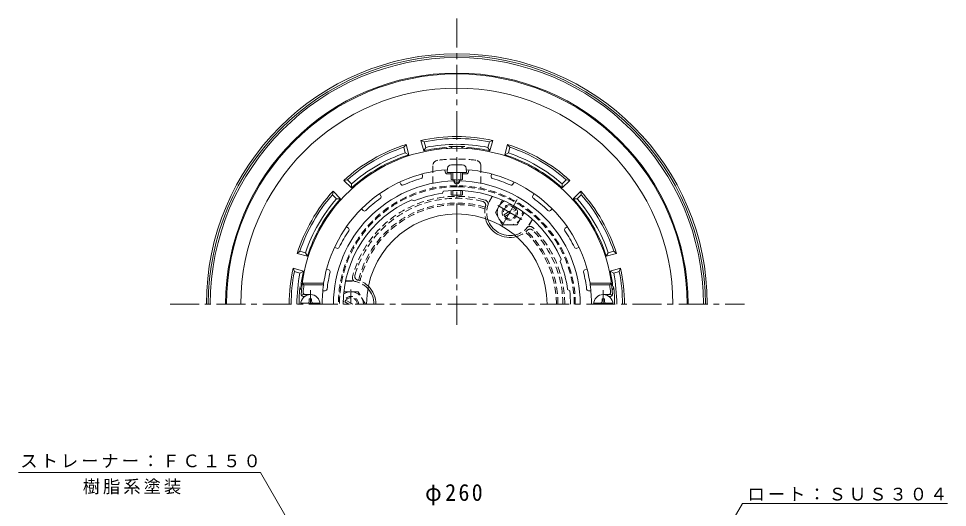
# Model space of a CAD drawing. Units: millimetres, scale not verified. Extents: x -292 to 227, y -347 to 411.
# Drawn here: x -270.6 to 211.6, y 157 to 410.8 of the extents above; entities that cross this region are included whole.
import ezdxf

# ---------------------------------------------------------------- set-up
doc = ezdxf.new("R2010")
doc.units = ezdxf.units.MM
doc.header["$LTSCALE"] = 3
for name, pattern in [('CHAIN1', [8, 5, -1, 1, -1]), ('CHAIN2', [12, 9, -1, 1, -1]), ('DASHED1', [1.8, 1.2, -0.6]), ('DOUBLE_CHAIN1', [8.8, 5, -1, 0.6, -0.6, 0.6, -1])]:
    doc.linetypes.add(name, pattern=pattern)
for name, color, linetype, lineweight in [('0-0_通り芯', 3, 'Continuous', 9), ('0-1_躯体', 2, 'Continuous', 9), ('0-2_仕上', 6, 'Continuous', 9), ('0-4_その他', 7, 'Continuous', 9), ('0-5_寸法', 7, 'Continuous', 9), ('0-6_ハッチ', 2, 'DOUBLE_CHAIN1', 9)]:
    doc.layers.add(name, color=color, linetype=linetype, lineweight=lineweight)
doc.styles.add('ＭＳ ゴシック', font='')
doc.styles.get('ＭＳ ゴシック').set_extended_font_data('MS Gothic')

msp = doc.modelspace()

# ---------------------------------------------------------------- linework, layer by layer
at = {"layer": '0-0_通り芯', "linetype": 'CHAIN1'}
for p, q in [((-43.073, 410.817), (-43.073, 249.455)), ((-191.829, 262.547), (106.216, 262.547))]:
    msp.add_line(p, q, dxfattribs=at)
at = {"layer": '0-0_通り芯'}
for radius, start, end in [(130, 0.00005, 179.99995), (129, 0, 179.99994), (128, 0, 180)]:
    msp.add_arc((-43.073, 262.547), radius, start, end, dxfattribs=at)
at = {"layer": '0-0_通り芯', "linetype": 'DASHED1'}
for radius, start, end in [(52.5, 73.63478, 166.3652), (51.688, 73.54028, 166.45981), (51.688, 0, 46.45966), (52.5, 0, 46.36526)]:
    msp.add_arc((-43.073, 262.547), radius, start, end, dxfattribs=at)
at = {"layer": '0-1_躯体'}
for p, q in [((-61.703, 347.529), (-59.973, 346.87)), ((-60.278, 342.21), (-61.703, 347.529)), ((-26.173, 346.87), (-24.443, 347.529)), ((-25.868, 342.21), (-24.443, 347.529)), ((-70.599, 344.023), (-69.43, 345.458)), ((-69.82, 341.119), (-70.599, 344.023)), ((-68.005, 340.14), (-69.43, 345.458)), ((-59.195, 343.966), (-60.278, 342.21)), ((-59.195, 343.966), (-59.973, 346.87)), ((-26.951, 343.966), (-26.173, 346.87)), ((-26.951, 343.966), (-25.868, 342.21)), ((-18.141, 340.14), (-16.716, 345.458)), ((-16.716, 345.458), (-15.548, 344.023)), ((-16.326, 341.119), (-15.548, 344.023)), ((-69.82, 341.119), (-68.005, 340.14)), ((-16.326, 341.119), (-18.141, 340.14)), ((-101.698, 326.829), (-99.871, 327.123)), ((-97.804, 322.935), (-101.698, 326.829)), ((-97.745, 324.997), (-99.871, 327.123)), ((-97.745, 324.997), (-97.804, 322.935)), ((11.599, 324.997), (13.725, 327.123)), ((11.599, 324.997), (11.658, 322.935)), ((11.658, 322.935), (15.552, 326.829)), ((13.725, 327.123), (15.552, 326.829)), ((-107.649, 319.344), (-107.355, 321.172)), ((-105.523, 317.219), (-107.649, 319.344)), ((-103.461, 317.278), (-107.355, 321.172)), ((17.315, 317.278), (21.209, 321.172)), ((19.377, 317.219), (21.503, 319.344)), ((21.209, 321.172), (21.503, 319.344)), ((-105.523, 317.219), (-103.461, 317.278)), ((19.377, 317.219), (17.315, 317.278)), ((-125.985, 288.904), (-124.549, 290.072)), ((-121.645, 289.294), (-124.549, 290.072)), ((-121.645, 289.294), (-120.666, 287.479)), ((35.499, 289.294), (34.52, 287.479)), ((35.499, 289.294), (38.403, 290.072)), ((38.403, 290.072), (39.838, 288.904)), ((-120.666, 287.479), (-125.985, 288.904)), ((34.52, 287.479), (39.838, 288.904)), ((-128.055, 281.177), (-127.396, 279.447)), ((41.909, 281.177), (41.25, 279.447)), ((-124.492, 278.669), (-127.396, 279.447)), ((38.346, 278.669), (41.25, 279.447))]:
    msp.add_line(p, q, dxfattribs=at)
at = {"layer": '0-1_躯体', "linetype": 'DASHED1'}
for p, q in [((-24.688, 318.609), (-26.855, 314.855)), ((-24.494, 318.545), (-26.624, 314.855)), ((-3.867, 306.636), (-5.998, 302.946)), ((-3.714, 306.5), (-5.882, 302.746)), ((-100.859, 274.456), (-96.598, 274.456)), ((-100.817, 274.656), (-96.482, 274.656))]:
    msp.add_line(p, q, dxfattribs=at)
at = {"layer": '0-1_躯体', "color": 4, "linetype": 'DASHED1'}
for p, q in [((-23.076, 310.183), (-19.382, 316.581)), ((-23.076, 310.183), (-19.32, 303.678)), ((-18.669, 308.968), (-12.978, 312.254)), ((-18.169, 308.102), (-12.478, 311.388)), ((-11.82, 303.678), (-8.123, 310.081)), ((-19.32, 303.678), (-11.82, 303.678)), ((-99.073, 262.547), (-101.169, 263.757)), ((-97.073, 262.547), (-100.669, 264.623)), ((-90.573, 262.547), (-90.57, 262.552))]:
    msp.add_line(p, q, dxfattribs=at)
at = {"layer": '0-1_躯体', "color": 4, "linetype": 'CHAIN2'}
for p, q in [((-15.573, 310.178), (-21.776, 313.759)), ((-11.697, 316.891), (-19.676, 303.071)), ((-15.573, 310.178), (-9.37, 306.597)), ((-98.073, 262.547), (-98.073, 270.246))]:
    msp.add_line(p, q, dxfattribs=at)
at = {"layer": '0-1_躯体'}
for points in [[(-124.492, 278.669), (-122.736, 279.752), (-128.055, 281.177)], [(38.346, 278.669), (36.59, 279.752), (41.909, 281.177)]]:
    msp.add_lwpolyline(points, dxfattribs=at)
at = {"layer": '0-1_躯体', "color": 4, "linetype": 'DASHED1'}
msp.add_lwpolyline([(-90.57, 262.552), (-94.32, 269.047), (-101.714, 269.047)], dxfattribs=at)
for radius in [4, 3.324]:
    msp.add_circle((-15.573, 310.178), radius, dxfattribs=at)
at = {"layer": '0-1_躯体'}
for centre, radius, start, end in [((-43.073, 262.547), 120, 0, 180), ((-43.073, 262.547), 119.5, 0, 180), ((-43.073, 262.547), 112.141, 0, 180), ((-43.073, 262.547), 87, 77.63522, 102.36479), ((-43.073, 262.547), 86, 78.66678, 101.33324), ((-43.073, 262.547), 87, 107.63522, 132.36479), ((-43.073, 262.547), 86, 108.66678, 131.33324), ((-43.073, 262.547), 81.5, 94.32689, 102.18681), ((-43.073, 262.547), 83, 78.7995, 101.20052), ((-49.071, 341.82), 2, 52.44489, 94.32704), ((-43.073, 262.547), 81.898, 87.13037, 92.86963), ((-47.073, 342.345), 2, 35.69536, 92.86946), ((-39.073, 342.345), 2, 87.13054, 144.30464), ((-37.075, 341.82), 2, 85.67296, 127.5563), ((-43.073, 262.547), 81.5, 77.81322, 85.67311), ((-43.073, 262.547), 87, 47.63522, 72.36479), ((-43.073, 262.547), 86, 48.66678, 71.33324), ((-43.073, 262.547), 81.5, 107.81322, 132.18681), ((-43.073, 262.547), 83, 108.7995, 131.20052), ((-43.073, 262.547), 81.5, 47.81322, 72.18681), ((-43.073, 262.547), 83, 48.7995, 71.20052), ((-43.073, 262.547), 87, 137.63522, 162.36479), ((-43.073, 262.547), 86, 138.66678, 161.33324), ((-43.073, 262.547), 87, 17.63522, 42.36479), ((-43.073, 262.547), 86, 18.66678, 41.33324), ((-43.073, 262.547), 83, 138.7995, 161.20052), ((-43.073, 262.547), 81.5, 137.81322, 162.18681), ((-43.073, 262.547), 81.5, 17.81322, 42.18681), ((-43.073, 262.547), 83, 18.7995, 41.20052), ((-15.573, 310.178), 13, 194.35349, 285.64656), ((-15.573, 310.178), 12, 197.59535, 239.99998), ((-15.573, 310.178), 12, 239.99998, 282.40465), ((-43.073, 262.547), 87, 167.63521, 180), ((-43.073, 262.547), 81.5, 167.81319, 172.77383), ((-43.073, 262.547), 81.5, 7.22617, 12.18681), ((-43.073, 262.547), 87, 0, 12.36479), ((-43.073, 262.547), 86, 168.66676, 180), ((-43.073, 262.547), 83, 168.79948, 180), ((-43.073, 262.547), 83, 0, 11.20052), ((-43.073, 262.547), 86, 0, 11.33324), ((-43.073, 262.547), 81.904, 173.53275, 180), ((-122.468, 271.547), 2, 173.53293, 230.89452), ((-121.942, 272.547), 2, 172.77402, 214.66063), ((-98.073, 262.547), 12, 359.99998, 42.40472), ((-98.073, 262.547), 13, 359.99992, 45.64665), ((35.795, 272.547), 2, 325.34143, 7.22598), ((36.322, 271.547), 2, 309.10509, 6.46707), ((-43.073, 262.547), 81.904, 0, 6.46725)]:
    msp.add_arc(centre, radius, start, end, dxfattribs=at)
at = {"layer": '0-1_躯体', "linetype": 'DASHED1'}
for centre, radius, start, end in [((-43.073, 262.547), 56, 74.72171, 165.27832), ((-43.073, 262.547), 55, 75.82645, 164.17365), ((-30.096, 313.933), 2, 345.50201, 75.82649), ((-15.573, 310.178), 13, 165.50197, 194.35344), ((-28.844, 314.638), 2, 6.20711, 74.72169), ((-15.573, 310.178), 12, 157.0641, 197.59535), ((-15.573, 310.178), 12, 282.40465, 322.9368), ((-15.573, 310.178), 13, 285.64656, 314.49786), ((-5.06, 299.479), 2, 44.17328, 134.49799), ((-5.075, 300.916), 2, 45.27824, 113.79039), ((-43.073, 262.547), 56, 0, 45.27832), ((-43.073, 262.547), 55, 0, 44.17358), ((-95.3, 276.27), 2, 165.27824, 233.79039), ((-94.064, 277.001), 2, 164.17328, 254.49799), ((-98.073, 262.547), 13, 45.64661, 74.49786), ((-98.073, 262.547), 12, 42.40472, 82.9368)]:
    msp.add_arc(centre, radius, start, end, dxfattribs=at)
at = {"layer": '0-1_躯体', "color": 4, "linetype": 'DASHED1'}
for centre, radius, start, end in [((-15.568, 310.175), 6.5, 114.63673, 5.35167), ((-98.073, 262.547), 4, 0, 180), ((-98.073, 262.552), 6.5, 359.95111, 125.35167), ((-98.073, 262.547), 3.324, 0, 180)]:
    msp.add_arc(centre, radius, start, end, dxfattribs=at)
at = {"layer": '0-2_仕上', "color": 4}
for p, q in [((-47.892, 333.051), (-48.073, 330.977)), ((-45.899, 334.877), (-40.247, 334.877)), ((-38.255, 333.051), (-38.073, 330.977)), ((-48.073, 330.977), (-38.073, 330.977)), ((-46.073, 330.977), (-46.073, 327.285)), ((-45.203, 330.977), (-45.203, 327.094)), ((-40.943, 330.977), (-40.943, 327.094)), ((-40.073, 330.977), (-40.073, 327.285)), ((-46.073, 321.471), (-46.073, 319.288)), ((-45.203, 321.508), (-45.203, 319.153)), ((-40.943, 321.508), (-40.943, 319.153)), ((-40.073, 321.471), (-40.073, 319.288)), ((-119.673, 265.297), (-118.473, 265.297)), ((-119.673, 264.147), (-119.673, 265.297)), ((-118.473, 264.147), (-118.473, 265.297)), ((32.327, 265.297), (33.527, 265.297)), ((32.327, 264.147), (32.327, 265.297)), ((33.527, 264.147), (33.527, 265.297)), ((-114.109, 263.147), (-124.037, 263.147)), ((37.891, 263.147), (27.963, 263.147))]:
    msp.add_line(p, q, dxfattribs=at)
at = {"layer": '0-2_仕上'}
for p, q in [((-61.092, 330.187), (-60.87, 328.929)), ((-49.274, 332.27), (-49.052, 331.012)), ((-36.873, 332.27), (-37.094, 331.012)), ((-25.055, 330.187), (-25.276, 328.929)), ((-72.747, 325.944), (-72.109, 324.838)), ((-44.572, 326.459), (-44.572, 327.05)), ((-41.574, 326.551), (-41.574, 327.05)), ((-13.399, 325.944), (-14.038, 324.838)), ((-83.14, 319.945), (-82.501, 318.839)), ((-49.974, 321.142), (-50.714, 320.041)), ((-3.006, 319.945), (-3.645, 318.839)), ((-66.394, 316.742), (-65.203, 316.158)), ((-92.642, 311.972), (-91.663, 311.151)), ((6.495, 311.972), (5.517, 311.151)), ((-100.356, 302.78), (-99.377, 301.959)), ((14.209, 302.78), (13.231, 301.959)), ((-106.557, 292.038), (-105.357, 291.601)), ((20.411, 292.038), (19.211, 291.601)), ((11.122, 285.868), (10.538, 284.676)), ((-110.661, 280.764), (-109.459, 280.326)), ((24.515, 280.764), (23.313, 280.326)), ((-123.323, 273.547), (-122.446, 272.547)), ((-123.323, 273.547), (-112.203, 273.547)), ((15.522, 269.447), (14.421, 270.188)), ((37.176, 273.547), (26.057, 273.547)), ((37.176, 273.547), (36.299, 272.547)), ((-122.578, 267.867), (-123.643, 266.86)), ((-122.917, 266.547), (-122.073, 266.547)), ((-121.845, 267.547), (-119.073, 267.547)), ((-112.629, 269.545), (-111.427, 269.545)), ((26.483, 269.545), (25.281, 269.545)), ((35.699, 267.547), (32.927, 267.547)), ((36.77, 266.547), (35.927, 266.547)), ((36.432, 267.867), (37.497, 266.86))]:
    msp.add_line(p, q, dxfattribs=at)
at = {"layer": '0-2_仕上', "color": 4, "linetype": 'CHAIN1'}
for p, q in [((-119.073, 262.547), (-119.073, 269.856)), ((32.927, 262.547), (32.927, 269.856))]:
    msp.add_line(p, q, dxfattribs=at)
at = {"layer": '0-2_仕上'}
for points in [[(-122.446, 272.547), (-112.261, 272.547), (-112.203, 273.547)], [(36.299, 272.547), (26.115, 272.547), (26.057, 273.547)]]:
    msp.add_lwpolyline(points, dxfattribs=at)
for centre, radius, start, end in [((-43.073, 262.547), 81, 3.58333, 176.41667), ((-43.073, 262.547), 70, 93.99553, 170.95892), ((-61.855, 328.755), 1, 285.83818, 10.00121), ((-48.067, 331.186), 1, 190.00073, 274.16229), ((-43.075, 262.545), 67.822, 92.534, 94.16219), ((-43.075, 262.545), 67.822, 85.8376, 87.46352), ((-43.073, 262.547), 70, 9.04109, 86.0045), ((-38.079, 331.186), 1, 265.83781, 349.99937), ((-24.292, 328.755), 1, 169.99863, 254.16165), ((-43.073, 262.547), 64.021, 91.34193, 180), ((-71.242, 325.338), 1, 210.00046, 294.16202), ((-43.072, 262.546), 67.822, 105.83781, 114.1624), ((-43.073, 326.506), 1.5, 181.80185, 1.71617), ((-43.073, 327.211), 1.5, 186.15005, 353.85133), ((-43.073, 262.547), 64.021, 0, 88.65807), ((-43.074, 262.546), 67.822, 65.8376, 74.16219), ((-14.904, 325.338), 1, 245.8378, 329.99936), ((-83.367, 318.339), 1, 305.83914, 30.00217), ((-43.073, 262.546), 58, 97.5703, 112.42975), ((-43.073, 262.547), 59, 23.28322, 96.71666), ((-2.779, 318.339), 1, 149.99863, 234.16165), ((-43.073, 262.547), 59, 113.28325, 180), ((-43.073, 262.546), 67.822, 125.83781, 134.1624), ((-43.074, 262.546), 67.822, 45.8376, 54.16219), ((-91.02, 311.917), 1, 230.00142, 314.16298), ((4.874, 311.917), 1, 225.83781, 309.99937), ((-43.073, 262.547), 67.822, 145.8378, 154.16238), ((-100.02, 301.193), 1, 325.83835, 50.00137), ((13.874, 301.193), 1, 129.99863, 214.16165), ((-43.073, 262.547), 67.822, 25.8376, 34.16219), ((-105.015, 292.541), 1, 250.00061, 334.16217), ((18.869, 292.541), 1, 205.83781, 289.99937), ((-43.074, 262.547), 58, 7.5703, 22.42975), ((-109.801, 279.386), 1, 345.83479, 69.99986), ((23.655, 279.386), 1, 109.99936, 194.16443), ((-43.072, 262.545), 67.822, 165.83539, 173.32466), ((-43.075, 262.545), 67.822, 6.67534, 14.16461), ((-43.073, 262.547), 80, 172.81924, 175.64423), ((-43.073, 262.547), 69.907, 171.77583, 180), ((-111.427, 270.545), 1, 270, 353.32513), ((25.281, 270.545), 1, 186.67487, 270), ((-43.073, 262.547), 69.907, 0, 8.22417), ((-43.073, 262.547), 80, 4.35577, 7.18076), ((-122.917, 267.547), 1, 176.41641, 270), ((-121.845, 268.547), 1, 175.64409, 270), ((-43.073, 262.547), 59, 0, 6.71663), ((35.699, 268.547), 1, 270, 4.35591), ((36.77, 267.547), 1, 270, 3.58359)]:
    msp.add_arc(centre, radius, start, end, dxfattribs=at)
at = {"layer": '0-2_仕上', "color": 4}
for centre, radius, start, end in [((-45.899, 332.877), 2, 90, 174.99998), ((-40.247, 332.877), 2, 5.00002, 90), ((-119.073, 262.547), 5, 0, 180), ((32.927, 262.547), 5, 0, 180), ((-120.673, 264.147), 1, 270, 0), ((-117.473, 264.147), 1, 180, 270), ((31.327, 264.147), 1, 270, 0), ((34.527, 264.147), 1, 180, 270)]:
    msp.add_arc(centre, radius, start, end, dxfattribs=at)
for centre, ratio, start_param, end_param in [((-43.073, 327.285), 0.0904, 6.2831818, 9.4248067), ((-43.073, 319.288), 0.0642, 6.2831765, 9.4247692)]:
    msp.add_ellipse(centre, major_axis=(-3, 0), ratio=ratio, start_param=start_param, end_param=end_param, dxfattribs=at)
at = {"layer": '0-5_寸法'}
for p, q in [((-270.568, 175.108), (-145.005, 175.108)), ((-65.055, 36.63), (-145.005, 175.108)), ((18.427, 8.892), (105.138, 159.081)), ((105.138, 159.081), (211.583, 159.081))]:
    msp.add_line(p, q, dxfattribs=at)
at = {"layer": '0-6_ハッチ', "linetype": 'DASHED1'}
for p, q in [((-55.573, 334.291), (-55.573, 322.763)), ((-30.573, 334.291), (-30.573, 322.763))]:
    msp.add_line(p, q, dxfattribs=at)
for centre, radius, start, end in [((-43.073, 258.383), 79.5, 90, 97.13359), ((-43.073, 258.383), 79.5, 82.86641, 90), ((-52.573, 334.291), 3, 97.13364, 180), ((-33.573, 334.291), 3, 0, 82.86636), ((-43.073, 262.547), 61.5, 90, 180), ((-43.073, 262.547), 60.944, 90, 180), ((-43.073, 262.547), 61.5, 0, 90), ((-43.073, 262.547), 60.944, 0, 90)]:
    msp.add_arc(centre, radius, start, end, dxfattribs=at)
at = {"layer": '0-6_ハッチ', "linetype": 'Continuous'}
for start, end in [(90, 180), (0, 90)]:
    msp.add_arc((-43.073, 262.547), 46.843, start, end, dxfattribs=at)

# ---------------------------------------------------------------- texts
at = {"layer": '0-4_その他', "color": 2, "insert": (-59.573, 158.058), "char_height": 8.798, "attachment_point": 7, "style": 'ＭＳ ゴシック'}
msp.add_mtext('\\T1.21;\\W0.95;φ260', dxfattribs=at)
at = {"layer": '0-5_寸法', "char_height": 6.598, "attachment_point": 7, "style": 'ＭＳ ゴシック'}
for s, insert in [('\\T1.17;ストレーナー：ＦＣ１５０', (-269.681, 177.558)), ('\\T1.17;樹脂系塗装', (-237.264, 163.836)), ('\\T1.17;ロート：ＳＵＳ３０４', (107.802, 160.398))]:
    msp.add_mtext(s, dxfattribs=dict(at, insert=insert))

doc.saveas('drawing.dxf')
